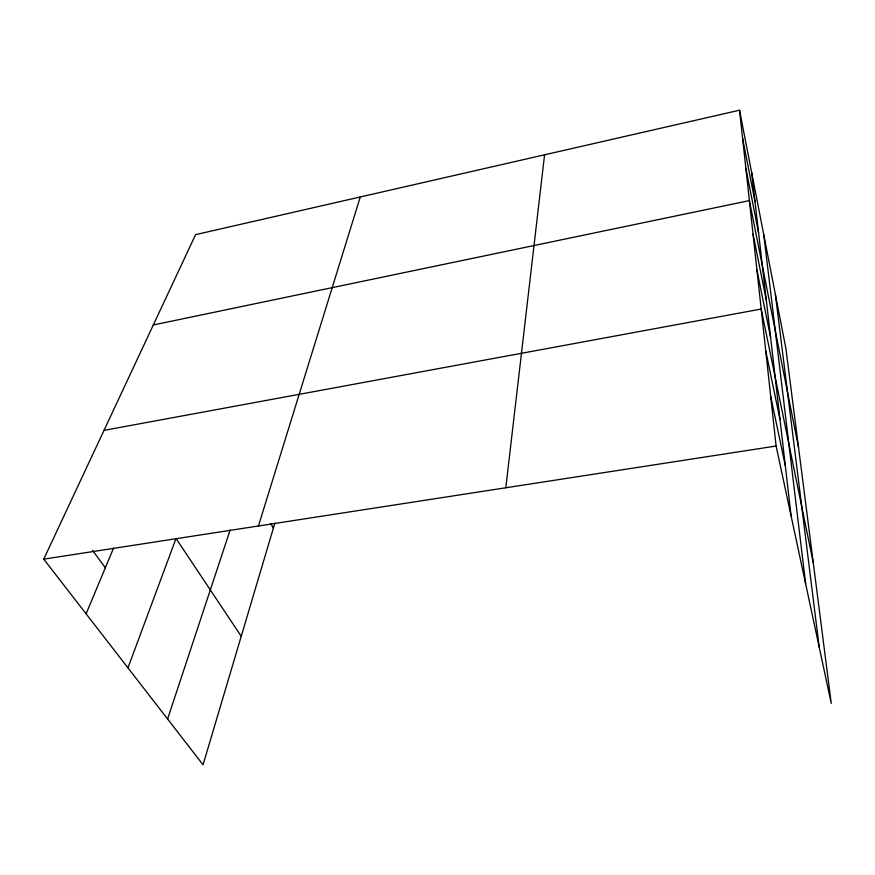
<?xml version="1.0" encoding="UTF-8"?>
<svg xmlns="http://www.w3.org/2000/svg" width="875" height="875" viewBox="0 0 875 875"><rect width="100%" height="100%" fill="white"/><g stroke="black" fill="none" stroke-linecap="round" stroke-linejoin="round"><path stroke-width="1.31" d="M505.805 487.78L544.567 154.809M274.903 522.998L203.055 764.794L43.75 559.158L195.573 234.642L739.539 110.206L785.87 348.37L831.25 703.38L776.114 446.02L739.539 110.206M258.431 525.995L360.27 196.973M167.595 719.02L230.147 530.02M127.969 667.866L176.028 538.453L241.238 636.3M86.111 613.834L113.542 548.122M153.322 324.964L749.383 200.594L798.547 447.562M103.994 430.38L761.195 309.039L813.302 562.953M43.75 559.158L776.114 446.02M92.509 550.298L105.328 567.777M270.703 523.578L273.383 528.117M770.722 396.528L785.334 465.85M765.767 351.017L780.041 419.672M756.963 270.189L770.569 337.247M753.036 234.139L766.325 300.3M745.872 168.383L758.559 232.63M742.602 138.327L754.994 201.578M775.37 294.394L819.241 647.347M763.766 234.741L805.656 583.888M751.647 172.463L791.087 515.878"/></g></svg>
